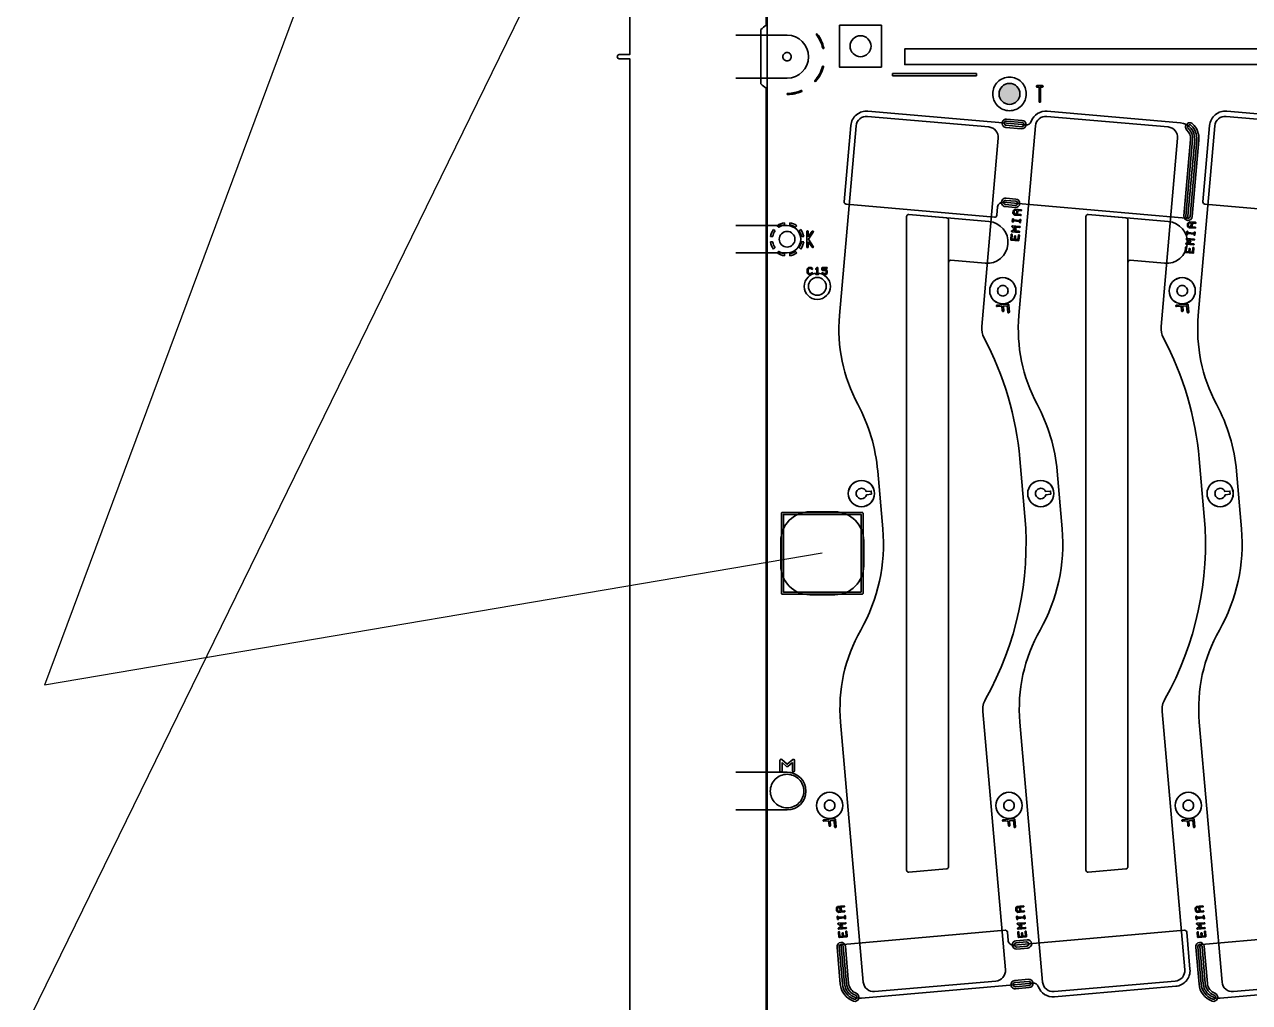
# Model space of a CAD drawing. Extents: x 2864 to 3941, y 2420 to 3182.
# Drawn here: x 3467.2 to 3584, y 2749 to 2842.2 of the extents above; entities that cross this region are included whole.
import ezdxf

# ---------------------------------------------------------------- set-up
doc = ezdxf.new("R2010")
doc.units = 0
for name, color, linetype in [('ada-b', 3, 'Continuous'), ('btr2_panel', 7, 'Continuous'), ('emi-panel', 2, 'Continuous'), ('emia-block-b', 5, 'Continuous')]:
    doc.layers.add(name, color=color, linetype=linetype)
doc.layers.add('備註', color=1, linetype='Continuous', lineweight=0)
doc.styles.get("Standard").update_dxf_attribs({"font": 'simplex.shx', "height": 2.7})

msp = doc.modelspace()

# ---------------------------------------------------------------- hatches: boundary and pattern name
at = {"layer": 'emia-block-b', "linetype": 'Continuous'}
msp.add_hatch(color=256, dxfattribs=at).paths.add_polyline_path([(3562.12673, 2835.63274, 1), (3560.12673, 2835.63274, 1)])

# ---------------------------------------------------------------- linework, layer by layer
at = {"layer": 'ada-b', "linetype": 'Continuous'}
for points in [[(3551.31107, 2823.93618), (3551.31095, 2761.64439, 0.440004), (3551.52838, 2761.44516), (3555.12885, 2761.76016, 0.388891), (3555.31141, 2761.9594), (3555.31144, 2823.62126, 0.388895), (3555.12886, 2823.8205), (3551.52851, 2824.13544, 0.440063)], [(3551.31117, 2823.93619), (3551.31095, 2761.64439, 0.440004), (3551.52838, 2761.44516), (3555.12885, 2761.76016, 0.388891), (3555.31141, 2761.9594), (3555.31136, 2819.571, -0.440016), (3555.52878, 2819.77023), (3558.81135, 2819.48302, 1), (3559.15982, 2823.46784), (3551.52859, 2824.13542, 0.44002)], [(3568.41107, 2823.93618), (3568.41095, 2761.64439, 0.440004), (3568.62838, 2761.44516), (3572.22885, 2761.76016, 0.388891), (3572.41141, 2761.9594), (3572.41144, 2823.62126, 0.388895), (3572.22886, 2823.8205), (3568.62851, 2824.13544, 0.440063)], [(3568.41117, 2823.93619), (3568.41095, 2761.64439, 0.440004), (3568.62838, 2761.44516), (3572.22885, 2761.76016, 0.388891), (3572.41141, 2761.9594), (3572.41136, 2819.571, -0.440016), (3572.62878, 2819.77023), (3575.91135, 2819.48302, 1), (3576.25982, 2823.46784), (3568.62859, 2824.13542, 0.44002)]]:
    msp.add_lwpolyline(points, format="xyb", close=True, dxfattribs=at)
at = {"layer": 'btr2_panel'}
for p, q in [((3539.67299, 2823.15358), (3539.67299, 2823.35643)), ((3538.77217, 2822.57334), (3538.62873, 2822.71678)), ((3538.62874, 2820.83538), (3538.77217, 2820.97882)), ((3542.79599, 2818.40327), (3542.89533, 2818.40327))]:
    msp.add_line(p, q, dxfattribs=at)
at = {"layer": 'btr2_panel', "linetype": 'Continuous'}
for points in [[(3524.92299, 3034.67608), (3524.92299, 2839.37608), (3523.92299, 2839.37608, 1), (3523.92299, 2838.97608), (3524.92299, 2838.97608), (3524.92299, 2643.67608)], [(3537.92299, 2746.67608), (3537.92299, 2836.18276, -0.044688), (3537.42299, 2836.58572), (3537.42299, 2841.76645, -0.044688), (3537.92299, 2842.16941), (3537.92299, 2890.18838), (3543.92299, 2890.18838, 0.414239), (3543.99849, 2890.26388), (3543.99849, 2896.26388, 1), (3543.84749, 2896.26388), (3543.84749, 2890.33938), (3537.92299, 2890.33938), (3537.92299, 2899.18838, 0.414239), (3537.99849, 2899.26388), (3537.99849, 2905.18838), (3543.92299, 2905.18838, 1), (3543.92299, 2905.33938), (3537.92299, 2905.33938), (3537.92299, 2931.67608)], [(3542.8011, 2841.33859, 1), (3542.72115, 2841.27852, -0.102768), (3543.32699, 2839.99016, 1), (3543.42425, 2840.01342)], [(3543.39577, 2838.22751, 1), (3543.2993, 2838.25386, -0.112739), (3542.56423, 2836.87959, 1), (3542.63969, 2836.81398)], [(3578.58262, 2832.77532, 1), (3578.03714, 2832.19013, -0.230922), (3578.38294, 2831.28954), (3577.74531, 2824.00177, 1), (3578.54226, 2823.93204), (3579.17989, 2831.21981)], [(3578.98065, 2831.23725), (3578.34303, 2823.94947, -1), (3577.94455, 2823.98434), (3578.58217, 2831.27211, 0.230923), (3578.17351, 2832.33643, -1), (3578.44625, 2832.62902)], [(3538.98229, 2823.07033), (3539.12573, 2822.9269, -0.106991), (3539.67299, 2823.15358)], [(3540.17299, 2823.35643), (3540.17299, 2823.15358, -0.106992), (3540.72025, 2822.9269), (3540.86368, 2823.07033)], [(3562.09481, 2822.99688), (3561.40234, 2823.05746, 0.743963), (3561.36649, 2822.96864), (3561.6341, 2822.75432)], [(3561.52621, 2822.58128), (3561.7479, 2822.7026, 0.537055), (3561.75493, 2822.78567), (3561.55789, 2822.94347)], [(3561.55789, 2822.94347), (3562.0861, 2822.89726, 1), (3562.09481, 2822.99688)], [(3538.34264, 2822.02608), (3538.54549, 2822.02608, -0.106992), (3538.77217, 2822.57334)], [(3541.21724, 2822.71678), (3541.0738, 2822.57334, -0.106991), (3541.30048, 2822.02608), (3541.50333, 2822.02608)], [(3541.94032, 2822.01165), (3541.94032, 2822.491, 1), (3541.79032, 2822.491), (3541.79032, 2821.0506, 1), (3541.94032, 2821.0506), (3541.94032, 2821.52995)], [(3542.42375, 2821.09318), (3541.95642, 2821.7708), (3542.42375, 2822.44842, 1), (3542.30027, 2822.53358), (3541.94032, 2822.01165)], [(3561.6341, 2822.75432), (3561.33333, 2822.58972, 0.74498), (3561.35335, 2822.49602), (3562.04569, 2822.43545, 1), (3562.05441, 2822.53507), (3561.52621, 2822.58128)], [(3578.72673, 2821.79767), (3578.03426, 2821.85825, 0.743963), (3577.9984, 2821.76944), (3578.26602, 2821.55512)], [(3578.15812, 2821.38207), (3578.37982, 2821.5034, 0.537055), (3578.38685, 2821.58646), (3578.18981, 2821.74427)], [(3578.18981, 2821.74427), (3578.71802, 2821.69805, 1), (3578.72673, 2821.79767)], [(3538.77217, 2820.97882, -0.106993), (3538.54549, 2821.52608), (3538.34264, 2821.52608)], [(3539.67299, 2820.19573), (3539.67299, 2820.39858, -0.106992), (3539.12573, 2820.62527), (3538.98229, 2820.48183)], [(3540.86368, 2820.48183), (3540.72025, 2820.62527, -0.106991), (3540.17299, 2820.39858), (3540.17299, 2820.19573)], [(3541.50333, 2821.52608), (3541.30048, 2821.52608, -0.106992), (3541.0738, 2820.97882), (3541.21724, 2820.83538)], [(3541.94032, 2821.52995), (3542.30027, 2821.00802, 1), (3542.42375, 2821.09318)], [(3578.26602, 2821.55512), (3577.96525, 2821.39052, 0.74498), (3577.98527, 2821.29681), (3578.67761, 2821.23624, 1), (3578.68633, 2821.33586), (3578.15812, 2821.38207)], [(3542.74599, 2818.92858), (3542.74599, 2818.50327), (3542.69665, 2818.50327, 1), (3542.69665, 2818.40327), (3542.79599, 2818.40327)], [(3542.89533, 2818.40327, 1), (3542.89533, 2818.50327), (3542.84599, 2818.50327), (3542.84599, 2819.04929, 0.669786), (3542.76048, 2819.08449), (3542.6613, 2818.98531, 1), (3542.73201, 2818.9146), (3542.74599, 2818.92858)], [(3540.63398, 2771.11177), (3540.63398, 2772.10515, 0.63678), (3540.46976, 2772.18181), (3539.93795, 2771.73863), (3539.40613, 2772.18181, 0.63678), (3539.24192, 2772.10515), (3539.24192, 2771.11177, 1), (3539.44192, 2771.11177), (3539.44192, 2771.89164)], [(3539.44192, 2771.89164), (3539.87393, 2771.53163, 0.362064), (3540.00197, 2771.53163), (3540.43398, 2771.89164)], [(3540.43398, 2771.89164), (3540.43398, 2771.11177, 1), (3540.63398, 2771.11177)], [(3544.97226, 2756.48874), (3545.50047, 2756.53495, 1), (3545.49175, 2756.63457), (3544.79916, 2756.57398, 0.743044), (3544.77939, 2756.4803), (3545.08016, 2756.3157)], [(3545.08016, 2756.3157), (3544.81258, 2756.10141, 0.742511), (3544.84815, 2756.01254), (3545.54087, 2756.07314)], [(3545.00395, 2756.12655), (3545.2011, 2756.28445, 0.53607), (3545.19396, 2756.36742), (3544.97226, 2756.48874)], [(3562.07226, 2756.48874), (3562.60047, 2756.53495, 1), (3562.59175, 2756.63457), (3561.89916, 2756.57398, 0.743044), (3561.87939, 2756.4803), (3562.18016, 2756.3157)], [(3562.18016, 2756.3157), (3561.91258, 2756.10141, 0.742511), (3561.94815, 2756.01254), (3562.64087, 2756.07314)], [(3562.10395, 2756.12655), (3562.3011, 2756.28445, 0.53607), (3562.29396, 2756.36742), (3562.07226, 2756.48874)], [(3579.17226, 2756.48874), (3579.70047, 2756.53495, 1), (3579.69175, 2756.63457), (3578.99916, 2756.57398, 0.743044), (3578.97939, 2756.4803), (3579.28016, 2756.3157)], [(3579.28016, 2756.3157), (3579.01258, 2756.10141, 0.742511), (3579.04815, 2756.01254), (3579.74087, 2756.07314)], [(3579.20395, 2756.12655), (3579.4011, 2756.28445, 0.53607), (3579.39396, 2756.36742), (3579.17226, 2756.48874)], [(3545.54087, 2756.07314, 1), (3545.53216, 2756.17276), (3545.00395, 2756.12655)], [(3562.64087, 2756.07314, 1), (3562.63216, 2756.17276), (3562.10395, 2756.12655)], [(3579.74087, 2756.07314, 1), (3579.73216, 2756.17276), (3579.20395, 2756.12655)], [(3546.51338, 2749.90665, -0.291712), (3545.79289, 2750.84476), (3545.48333, 2754.38308, 1), (3544.68637, 2754.31336), (3544.99593, 2750.77504, 0.291712), (3546.24042, 2749.15466)], [(3546.30866, 2749.34265, -0.291711), (3545.19517, 2750.79247), (3544.88561, 2754.33079, -1), (3545.28409, 2754.36565), (3545.59365, 2750.82733, 0.29171), (3546.44514, 2749.71865)], [(3580.71338, 2749.90665, -0.291712), (3579.99289, 2750.84476), (3579.68333, 2754.38308, 1), (3578.88637, 2754.31336), (3579.19593, 2750.77504, 0.291712), (3580.44042, 2749.15466)], [(3580.50866, 2749.34265, -0.291711), (3579.39517, 2750.79247), (3579.08561, 2754.33079, -1), (3579.48409, 2754.36565), (3579.79365, 2750.82733, 0.29171), (3580.64514, 2749.71865)]]:
    msp.add_lwpolyline(points, format="xyb", dxfattribs=at)
for points in [[(3548.92299, 2838.17608), (3548.92299, 2842.17608), (3544.92299, 2842.17608), (3544.92299, 2838.17608)], [(3781.30014, 2838.42608), (3781.30014, 2839.92608), (3551.13322, 2839.92608), (3551.13322, 2838.42608)], [(3557.97392, 2837.36275), (3557.97392, 2837.56275), (3549.97392, 2837.56275), (3549.97392, 2837.36275)], [(3561.82938, 2824.52583), (3561.79769, 2824.16364), (3561.63723, 2824.17768), (3561.5585, 2824.2715), (3561.57509, 2824.46114), (3561.66892, 2824.53987)], [(3578.4613, 2823.32662), (3578.42961, 2822.96443), (3578.26914, 2822.97847), (3578.19042, 2823.07229), (3578.20701, 2823.26194), (3578.30083, 2823.34066)], [(3546.97487, 2788.14363), (3539.57487, 2788.14363), (3539.57487, 2795.54363), (3546.97487, 2795.54363)], [(3544.99654, 2757.73201), (3544.83607, 2757.71798), (3544.74225, 2757.7967), (3544.72566, 2757.98634), (3544.80439, 2758.08017), (3544.96485, 2758.09421)], [(3562.09654, 2757.73201), (3561.93607, 2757.71798), (3561.84225, 2757.7967), (3561.82566, 2757.98634), (3561.90439, 2758.08017), (3562.06485, 2758.09421)], [(3579.19654, 2757.73201), (3579.03607, 2757.71798), (3578.94225, 2757.7967), (3578.92566, 2757.98634), (3579.00439, 2758.08017), (3579.16485, 2758.09421)]]:
    msp.add_lwpolyline(points, close=True, dxfattribs=at)
for points in [[(3547.92299, 2840.17608, -0.414216), (3546.92299, 2839.17608, -0.414216), (3545.92299, 2840.17608, -0.414216), (3546.92299, 2841.17608, -0.414216)], [(3540.32299, 2839.17608, 0.414218), (3539.92299, 2839.57608, 0.414218), (3539.52299, 2839.17608, 0.414218), (3539.92299, 2838.77608, 0.414218)], [(3562.72668, 2835.63274, 0.414214), (3561.12673, 2837.23268, 0.414214), (3559.52679, 2835.63274, 0.414214), (3561.12673, 2834.03279, 0.414214)], [(3541.31413, 2835.85573, 1), (3541.27549, 2835.94796, -0.095675), (3539.97628, 2835.67649, 1), (3539.9778, 2835.5765, 0.095675)], [(3564.26576, 2836.27266, 1), (3564.26576, 2836.42266), (3564.01741, 2836.42266), (3563.76907, 2836.42266, 1), (3563.76907, 2836.27266), (3563.94241, 2836.27266), (3563.94241, 2834.90726, 1), (3564.09241, 2834.90726), (3564.09241, 2836.27266)], [(3562.59314, 2795.36326), (3562.1138, 2800.84219, 0.100411), (3558.70956, 2812.35816, -0.144694), (3558.48408, 2813.46939), (3560.05277, 2831.39735, 0.414156), (3559.14368, 2832.48063), (3547.58785, 2833.49181, 0.414232), (3546.50449, 2832.58284), (3544.92298, 2814.5068, 0.145892), (3546.65809, 2806.05497, -0.101585), (3548.56563, 2799.65688), (3549.04497, 2794.17795, -0.152268), (3546.93706, 2784.52368, 0.152268), (3545.02, 2775.74205), (3547.18756, 2750.96678, 0.414215), (3548.27091, 2750.05774), (3559.82669, 2751.06875, 0.414215), (3560.73573, 2752.15209), (3558.5817, 2776.77275, -0.151039), (3558.83076, 2777.92738, 0.151026)], [(3579.69314, 2795.36326), (3579.2138, 2800.84219, 0.100411), (3575.80956, 2812.35816, -0.144694), (3575.58408, 2813.46939), (3577.15277, 2831.39735, 0.414156), (3576.24368, 2832.48063), (3564.68785, 2833.49181, 0.414232), (3563.60449, 2832.58284), (3562.02298, 2814.5068, 0.145892), (3563.75809, 2806.05497, -0.101585), (3565.66563, 2799.65688), (3566.14497, 2794.17795, -0.152268), (3564.03706, 2784.52368, 0.152268), (3562.12, 2775.74205), (3564.28756, 2750.96678, 0.414215), (3565.37091, 2750.05774), (3576.92669, 2751.06875, 0.414215), (3577.83573, 2752.15209), (3575.6817, 2776.77275, -0.151039), (3575.93076, 2777.92738, 0.151026)], [(3596.79314, 2795.36326), (3596.3138, 2800.84219, 0.100411), (3592.90956, 2812.35816, -0.144694), (3592.68408, 2813.46939), (3594.25277, 2831.39735, 0.414156), (3593.34368, 2832.48063), (3581.78785, 2833.49181, 0.414232), (3580.70449, 2832.58284), (3579.12298, 2814.5068, 0.145892), (3580.85809, 2806.05497, -0.101585), (3582.76563, 2799.65688), (3583.24497, 2794.17795, -0.152268), (3581.13706, 2784.52368, 0.152268), (3579.22, 2775.74205), (3581.38756, 2750.96678, 0.414215), (3582.47091, 2750.05774), (3594.02669, 2751.06875, 0.414215), (3594.93573, 2752.15209), (3592.7817, 2776.77275, -0.151039), (3593.03076, 2777.92738, 0.151026)], [(3562.34764, 2833.10371), (3560.85492, 2833.23433, 1), (3560.78519, 2832.43738), (3562.27791, 2832.30676, 1)], [(3562.33021, 2832.90447, -1), (3562.29534, 2832.506), (3560.80262, 2832.63662, -1), (3560.83749, 2833.03509)], [(3561.74565, 2825.60209), (3560.79469, 2825.68528, 1), (3560.72497, 2824.88833), (3561.67593, 2824.80514, 1)], [(3561.72822, 2825.40286, -1), (3561.69336, 2825.00438), (3560.7424, 2825.08756, -1), (3560.77726, 2825.48604)], [(3562.23426, 2824.59079), (3561.657, 2824.64129, 0.200133), (3561.62034, 2824.62964), (3561.49512, 2824.52457, 0.200125), (3561.47728, 2824.49049), (3561.45708, 2824.25958, 0.200109), (3561.46873, 2824.22292), (3561.5738, 2824.0977, 0.200125), (3561.60788, 2824.07986), (3562.18514, 2824.02936, 1), (3562.19386, 2824.12898), (3561.89731, 2824.15492), (3561.929, 2824.51711), (3562.22555, 2824.49117, 1)], [(3562.19989, 2823.62421, 1), (3562.10027, 2823.63293), (3562.09453, 2823.56729), (3561.50143, 2823.61917), (3561.50717, 2823.68482, 1), (3561.40756, 2823.69353), (3561.38735, 2823.46263, 1), (3561.48697, 2823.45391), (3561.49272, 2823.51955), (3562.08581, 2823.46767), (3562.08007, 2823.40202, 1), (3562.17969, 2823.39331)], [(3578.86618, 2823.39158), (3578.28892, 2823.44209, 0.200133), (3578.25225, 2823.43044), (3578.12703, 2823.32537, 0.200125), (3578.1092, 2823.29128), (3578.089, 2823.06038, 0.200109), (3578.10065, 2823.02371), (3578.20571, 2822.89849, 0.200125), (3578.2398, 2822.88066), (3578.81706, 2822.83015, 1), (3578.82578, 2822.92977), (3578.52923, 2822.95572), (3578.56092, 2823.31791), (3578.85747, 2823.29196, 1)], [(3540.67299, 2821.77608, 0.414216), (3539.92299, 2822.52608, 0.414216), (3539.17299, 2821.77608, 0.414216), (3539.92299, 2821.02608, 0.414216)], [(3562.07054, 2822.14575, 1), (3561.97092, 2822.15447), (3561.93488, 2821.74247), (3561.68814, 2821.76405), (3561.71408, 2822.0606, 1), (3561.61446, 2822.06932), (3561.58852, 2821.77277), (3561.34178, 2821.79435), (3561.37783, 2822.20636, 1), (3561.27821, 2822.21507), (3561.2378, 2821.75326, 0.414255), (3561.28326, 2821.69909), (3561.97597, 2821.63849, 0.414249), (3562.03014, 2821.68394)], [(3578.83181, 2822.42501, 1), (3578.73219, 2822.43372), (3578.72644, 2822.36808), (3578.13335, 2822.41997), (3578.13909, 2822.48561, 1), (3578.03947, 2822.49433), (3578.01927, 2822.26342, 1), (3578.11889, 2822.2547), (3578.12463, 2822.32035), (3578.71773, 2822.26846), (3578.71198, 2822.20282, 1), (3578.8116, 2822.1941)], [(3578.70246, 2820.94655, 1), (3578.60284, 2820.95526), (3578.5668, 2820.54326), (3578.32006, 2820.56485), (3578.346, 2820.8614, 1), (3578.24638, 2820.87011), (3578.22044, 2820.57356), (3577.9737, 2820.59515), (3578.00974, 2821.00715, 1), (3577.91013, 2821.01587), (3577.86972, 2820.55406, 0.414255), (3577.91517, 2820.49989), (3578.60789, 2820.43929, 0.414249), (3578.66206, 2820.48474)], [(3542.33002, 2818.51725, 1), (3542.25931, 2818.58796), (3542.17462, 2818.50327), (3542.01736, 2818.50327), (3541.94732, 2818.57332), (3541.94732, 2818.92925), (3542.01736, 2818.99929), (3542.17462, 2818.99929), (3542.25931, 2818.9146, 1), (3542.33002, 2818.98531), (3542.23084, 2819.08449, 0.200121), (3542.19533, 2819.09929), (3541.99665, 2819.09929, 0.200121), (3541.96114, 2819.08449), (3541.86212, 2818.98547, 0.200121), (3541.84732, 2818.94996), (3541.84732, 2818.55261, 0.200121), (3541.86212, 2818.5171), (3541.96114, 2818.41807, 0.200121), (3541.99665, 2818.40327), (3542.19533, 2818.40327, 0.200121), (3542.23084, 2818.41807)], [(3543.65123, 2817.28662, 0.414215), (3542.80123, 2818.13662, 0.414215), (3541.95123, 2817.28662, 0.414215), (3542.80123, 2816.43662, 0.414215)], [(3543.74467, 2818.55261), (3543.74467, 2818.75128, 0.200121), (3543.72987, 2818.78679), (3543.63084, 2818.88582, 0.200121), (3543.59533, 2818.90062), (3543.34732, 2818.90062), (3543.34732, 2818.99929), (3543.69467, 2818.99929, 1), (3543.69467, 2819.09929), (3543.29732, 2819.09929, 0.414253), (3543.24732, 2819.04929), (3543.24732, 2818.85062, 0.414253), (3543.29732, 2818.80062), (3543.57462, 2818.80062), (3543.64467, 2818.73057), (3543.64467, 2818.57332), (3543.57462, 2818.50327), (3543.41736, 2818.50327), (3543.33267, 2818.58796, 1), (3543.26196, 2818.51725), (3543.36114, 2818.41807, 0.200121), (3543.39665, 2818.40327), (3543.59533, 2818.40327, 0.200121), (3543.63084, 2818.41807), (3543.72987, 2818.5171, 0.200121)], [(3561.7417, 2816.86706, 0.414215), (3560.4917, 2818.11706, 0.414215), (3559.2417, 2816.86706, 0.414215), (3560.4917, 2815.61706, 0.414215)], [(3560.9917, 2816.86706, -0.414217), (3560.4917, 2816.36706, -0.414217), (3559.9917, 2816.86706, -0.414217), (3560.4917, 2817.36706, -0.414217)], [(3578.8417, 2816.86706, 0.414215), (3577.5917, 2818.11706, 0.414215), (3576.3417, 2816.86706, 0.414215), (3577.5917, 2815.61706, 0.414215)], [(3578.0917, 2816.86706, -0.414217), (3577.5917, 2816.36706, -0.414217), (3577.0917, 2816.86706, -0.414217), (3577.5917, 2817.36706, -0.414217)], [(3561.11839, 2814.83543), (3561.05779, 2815.52815, 0.414234), (3560.97653, 2815.59633), (3560.45744, 2815.55091), (3560.45655, 2815.55083), (3559.93746, 2815.50542, 1), (3559.95053, 2815.35599), (3560.39535, 2815.39491), (3560.43427, 2814.95008, 1), (3560.5837, 2814.96316), (3560.54478, 2815.40798), (3560.91489, 2815.44036), (3560.96896, 2814.82236, 1)], [(3578.21839, 2814.83543), (3578.15779, 2815.52815, 0.414234), (3578.07653, 2815.59633), (3577.55744, 2815.55091), (3577.55655, 2815.55083), (3577.03746, 2815.50542, 1), (3577.05053, 2815.35599), (3577.49535, 2815.39491), (3577.53427, 2814.95008, 1), (3577.6837, 2814.96316), (3577.64478, 2815.40798), (3578.01489, 2815.44036), (3578.06896, 2814.82236, 1)], [(3548.25926, 2797.53616, 0.414215), (3547.00926, 2798.78616, 0.414215), (3545.75926, 2797.53616, 0.414215), (3547.00926, 2796.28616, 0.414215)], [(3565.35926, 2797.53616, 0.414215), (3564.10926, 2798.78616, 0.414215), (3562.85926, 2797.53616, 0.414215), (3564.10926, 2796.28616, 0.414215)], [(3582.45926, 2797.53616, 0.414215), (3581.20926, 2798.78616, 0.414215), (3579.95926, 2797.53616, 0.414215), (3581.20926, 2796.28616, 0.414215)], [(3547.96986, 2797.46963), (3547.49749, 2797.4283, -0.351876), (3547.00926, 2797.03616, -0.414217), (3546.50926, 2797.53616, -0.414217), (3547.00926, 2798.03616, -0.303552), (3547.47134, 2797.72716), (3547.94371, 2797.76849)], [(3565.06986, 2797.46963), (3564.59749, 2797.4283, -0.351876), (3564.10926, 2797.03616, -0.414217), (3563.60926, 2797.53616, -0.414217), (3564.10926, 2798.03616, -0.303552), (3564.57134, 2797.72716), (3565.04371, 2797.76849)], [(3582.16986, 2797.46963), (3581.69749, 2797.4283, -0.351876), (3581.20926, 2797.03616, -0.414217), (3580.70926, 2797.53616, -0.414217), (3581.20926, 2798.03616, -0.303552), (3581.67134, 2797.72716), (3582.14371, 2797.76849)], [(3547.17487, 2788.04363), (3547.17487, 2795.64363, 0.414228), (3547.07487, 2795.74363), (3539.47487, 2795.74363, 0.414228), (3539.37487, 2795.64363), (3539.37487, 2788.04363, 0.414228), (3539.47487, 2787.94363), (3547.07487, 2787.94363, 0.414228)], [(3541.52299, 2769.17608, 0.414215), (3539.92299, 2770.77608, 0.414215), (3538.32299, 2769.17608, 0.414215), (3539.92299, 2767.57608, 0.414215)], [(3545.22874, 2767.8082, 0.414215), (3543.97874, 2769.0582, 0.414215), (3542.72874, 2767.8082, 0.414215), (3543.97874, 2766.5582, 0.414215)], [(3544.47874, 2767.8082, -0.414217), (3543.97874, 2767.3082, -0.414217), (3543.47874, 2767.8082, -0.414217), (3543.97874, 2768.3082, -0.414217)], [(3562.32874, 2767.8082, 0.414215), (3561.07874, 2769.0582, 0.414215), (3559.82874, 2767.8082, 0.414215), (3561.07874, 2766.5582, 0.414215)], [(3561.57874, 2767.8082, -0.414217), (3561.07874, 2767.3082, -0.414217), (3560.57874, 2767.8082, -0.414217), (3561.07874, 2768.3082, -0.414217)], [(3579.42874, 2767.8082, 0.414215), (3578.17874, 2769.0582, 0.414215), (3576.92874, 2767.8082, 0.414215), (3578.17874, 2766.5582, 0.414215)], [(3578.67874, 2767.8082, -0.414217), (3578.17874, 2767.3082, -0.414217), (3577.67874, 2767.8082, -0.414217), (3578.17874, 2768.3082, -0.414217)], [(3544.60542, 2765.77658), (3544.54482, 2766.46929, 0.414234), (3544.46357, 2766.53747), (3543.94448, 2766.49206), (3543.94358, 2766.49198), (3543.42449, 2766.44656, 1), (3543.43756, 2766.29713), (3543.88239, 2766.33605), (3543.9213, 2765.89123, 1), (3544.07073, 2765.9043), (3544.03182, 2766.34912), (3544.40193, 2766.3815), (3544.45599, 2765.7635, 1)], [(3561.70542, 2765.77658), (3561.64482, 2766.46929, 0.414234), (3561.56357, 2766.53747), (3561.04448, 2766.49206), (3561.04358, 2766.49198), (3560.52449, 2766.44656, 1), (3560.53756, 2766.29713), (3560.98239, 2766.33605), (3561.0213, 2765.89123, 1), (3561.17073, 2765.9043), (3561.13182, 2766.34912), (3561.50193, 2766.3815), (3561.55599, 2765.7635, 1)], [(3578.80542, 2765.77658), (3578.74482, 2766.46929, 0.414234), (3578.66357, 2766.53747), (3578.14448, 2766.49206), (3578.14358, 2766.49198), (3577.62449, 2766.44656, 1), (3577.63756, 2766.29713), (3578.08239, 2766.33605), (3578.1213, 2765.89123, 1), (3578.27073, 2765.9043), (3578.23182, 2766.34912), (3578.60193, 2766.3815), (3578.65599, 2765.7635, 1)], [(3545.40142, 2757.66705, 1), (3545.39271, 2757.76667), (3545.09616, 2757.74073), (3545.06447, 2758.10292), (3545.36102, 2758.12887, 1), (3545.3523, 2758.22849), (3545.00608, 2758.1982), (3545.00581, 2758.19817), (3544.77523, 2758.178, 0.2), (3544.74109, 2758.16031), (3544.63574, 2758.03476, 0.199997), (3544.62425, 2757.99807), (3544.64442, 2757.76755, 0.2), (3544.66211, 2757.73341), (3544.78766, 2757.62806, 0.199997), (3544.82435, 2757.61657), (3545.0547, 2757.63672), (3545.05542, 2757.63678)], [(3562.50142, 2757.66705, 1), (3562.49271, 2757.76667), (3562.19616, 2757.74073), (3562.16447, 2758.10292), (3562.46102, 2758.12887, 1), (3562.4523, 2758.22849), (3562.10608, 2758.1982), (3562.10581, 2758.19817), (3561.87523, 2758.178, 0.2), (3561.84109, 2758.16031), (3561.73574, 2758.03476, 0.199997), (3561.72425, 2757.99807), (3561.74442, 2757.76755, 0.2), (3561.76211, 2757.73341), (3561.88766, 2757.62806, 0.199997), (3561.92435, 2757.61657), (3562.1547, 2757.63672), (3562.15542, 2757.63678)], [(3579.60142, 2757.66705, 1), (3579.59271, 2757.76667), (3579.29616, 2757.74073), (3579.26447, 2758.10292), (3579.56102, 2758.12887, 1), (3579.5523, 2758.22849), (3579.20608, 2758.1982), (3579.20581, 2758.19817), (3578.97523, 2758.178, 0.2), (3578.94109, 2758.16031), (3578.83574, 2758.03476, 0.199997), (3578.82425, 2757.99807), (3578.84442, 2757.76755, 0.2), (3578.86211, 2757.73341), (3578.98766, 2757.62806, 0.199997), (3579.02435, 2757.61657), (3579.2547, 2757.63672), (3579.25542, 2757.63678)], [(3545.5065, 2757.03972), (3545.4863, 2757.27063, 1), (3545.38668, 2757.26191), (3545.39242, 2757.19627), (3544.79932, 2757.14438), (3544.79358, 2757.21002, 1), (3544.69396, 2757.20131), (3544.70405, 2757.08596), (3544.70407, 2757.08575), (3544.71416, 2756.9704, 1), (3544.81378, 2756.97911), (3544.80804, 2757.04476), (3545.40114, 2757.09665), (3545.40688, 2757.031, 1)], [(3562.6065, 2757.03972), (3562.5863, 2757.27063, 1), (3562.48668, 2757.26191), (3562.49242, 2757.19627), (3561.89932, 2757.14438), (3561.89358, 2757.21002, 1), (3561.79396, 2757.20131), (3561.80405, 2757.08596), (3561.80407, 2757.08575), (3561.81416, 2756.9704, 1), (3561.91378, 2756.97911), (3561.90804, 2757.04476), (3562.50114, 2757.09665), (3562.50688, 2757.031, 1)], [(3579.7065, 2757.03972), (3579.6863, 2757.27063, 1), (3579.58668, 2757.26191), (3579.59242, 2757.19627), (3578.99932, 2757.14438), (3578.99358, 2757.21002, 1), (3578.89396, 2757.20131), (3578.90405, 2757.08596), (3578.90407, 2757.08575), (3578.91416, 2756.9704, 1), (3579.01378, 2756.97911), (3579.00804, 2757.04476), (3579.60114, 2757.09665), (3579.60688, 2757.031, 1)], [(3545.65605, 2755.33035), (3545.61565, 2755.79217, 1), (3545.51603, 2755.78345), (3545.55207, 2755.37145), (3545.30533, 2755.34986), (3545.27939, 2755.64641, 1), (3545.17977, 2755.6377), (3545.20571, 2755.34115), (3544.95897, 2755.31956), (3544.92293, 2755.73156, 1), (3544.82331, 2755.72285), (3544.86371, 2755.26103, 0.414255), (3544.91788, 2755.21558), (3545.6106, 2755.27619, 0.414255)], [(3562.75605, 2755.33035), (3562.71565, 2755.79217, 1), (3562.61603, 2755.78345), (3562.65207, 2755.37145), (3562.40533, 2755.34986), (3562.37939, 2755.64641, 1), (3562.27977, 2755.6377), (3562.30571, 2755.34115), (3562.05897, 2755.31956), (3562.02293, 2755.73156, 1), (3561.92331, 2755.72285), (3561.96371, 2755.26103, 0.414255), (3562.01788, 2755.21558), (3562.7106, 2755.27619, 0.414255)], [(3579.85605, 2755.33035), (3579.81565, 2755.79217, 1), (3579.71603, 2755.78345), (3579.75207, 2755.37145), (3579.50533, 2755.34986), (3579.47939, 2755.64641, 1), (3579.37977, 2755.6377), (3579.40571, 2755.34115), (3579.15897, 2755.31956), (3579.12293, 2755.73156, 1), (3579.02331, 2755.72285), (3579.06371, 2755.26103, 0.414255), (3579.11788, 2755.21558), (3579.8106, 2755.27619, 0.414255)], [(3562.8668, 2754.20712, 1), (3562.79707, 2755.00407), (3561.74765, 2754.91226, 1), (3561.81737, 2754.11531)], [(3562.78135, 2754.40041), (3561.79994, 2754.31454, -1), (3561.76508, 2754.71302), (3562.74649, 2754.79889, -1)], [(3563.01079, 2750.44388, 1), (3562.94107, 2751.24083), (3561.63389, 2751.12647, 1), (3561.70362, 2750.32951)], [(3562.99336, 2750.64311), (3561.68618, 2750.52875, -1), (3561.65132, 2750.92723), (3562.9585, 2751.04159, -1)]]:
    msp.add_lwpolyline(points, format="xyb", close=True, dxfattribs=at)
at = {"layer": 'btr2_panel'}
for centre, radius, start, end in [((3539.92297, 2839.17608), 3.60001, 13.449879, 36.919746), ((3539.92298, 2839.17607), 3.6, 318.994101, 344.722898), ((3577.28703, 2831.38543), 1.70009, 354.999693, 47.011081), ((3577.28703, 2831.38543), 1.90009, 354.99966, 47.011099), ((3539.92298, 2821.77608), 1.6, 98.989222, 126.010598), ((3539.92299, 2821.77608), 1.6, 53.989402, 81.010778), ((3539.92299, 2821.77608), 1.6, 143.989402, 171.010778), ((3539.92299, 2821.77608), 1.6, 8.989222, 36.010598), ((3539.92299, 2821.77608), 1.6, 188.989389, 216.010785), ((3539.92299, 2821.77608), 1.6, 233.989373, 261.01066), ((3539.92299, 2821.77608), 1.6, 278.989222, 306.010598), ((3539.92299, 2821.77608), 1.6, 323.989402, 351.010778), ((3546.3769, 2749.53065), 0.4, 250.049936, 70.049936), ((3546.3769, 2749.53065), 0.2, 250.049936, 70.049936), ((3580.5769, 2749.53065), 0.4, 250.049936, 70.049936), ((3580.5769, 2749.53065), 0.2, 250.049936, 70.049936)]:
    msp.add_arc(centre, radius, start, end, dxfattribs=at)
at = {"layer": 'emi-panel'}
for p, q in [((3539.92299, 2841.22608), (3535.02549, 2841.22608)), ((3539.92299, 2841.22608), (3535.02549, 2841.22608)), ((3539.92299, 2837.12608), (3535.02549, 2837.12608)), ((3539.92299, 2837.12608), (3535.02549, 2837.12608)), ((3545.3688, 2825.33808), (3546.00637, 2832.62623)), ((3579.5688, 2825.33808), (3580.20637, 2832.62623)), ((3577.92712, 2823.78509), (3560.52376, 2825.30745)), ((3559.69655, 2823.88399), (3545.55061, 2825.12141)), ((3559.98209, 2824.85294), (3559.91322, 2824.06579)), ((3593.89655, 2823.88399), (3579.75061, 2825.12141)), ((3539.92299, 2823.07608), (3535.02549, 2823.07608)), ((3539.92299, 2823.07608), (3535.02549, 2823.07608)), ((3539.92299, 2820.47608), (3535.02549, 2820.47608)), ((3539.92299, 2820.47608), (3535.02549, 2820.47608)), ((3539.92299, 2770.97608), (3535.02549, 2770.97608)), ((3539.92299, 2770.97608), (3535.02549, 2770.97608)), ((3539.92299, 2767.37608), (3535.02549, 2767.37608)), ((3539.92299, 2767.37608), (3535.02549, 2767.37608)), ((3545.26666, 2754.56489), (3560.70759, 2755.9158)), ((3560.92426, 2755.73399), (3560.99315, 2754.94663)), ((3561.53482, 2754.49211), (3577.80759, 2755.9158)), ((3579.46666, 2754.56489), (3594.90759, 2755.9158))]:
    msp.add_line(p, q, dxfattribs=at)
at = {"layer": 'emi-panel', "linetype": 'Continuous'}
msp.add_lwpolyline([(3788.02299, 2646.67608), (3538.02299, 2646.67608), (3538.02299, 3035.67608), (3788.02299, 3035.67608)], close=True, dxfattribs=at)
for points in [[(3546.00637, 2832.62621, -0.414272), (3547.63145, 2833.98991), (3562.67493, 2832.67355)], [(3563.18868, 2833.00236, -0.340736), (3564.73145, 2833.98991), (3577.4178, 2832.87981, -0.414211), (3578.78141, 2831.25468), (3578.14379, 2823.9669)], [(3580.20637, 2832.62621, -0.414272), (3581.83145, 2833.98991), (3596.87493, 2832.67355)], [(3578.02426, 2755.73399), (3578.33383, 2752.19567, -0.414215), (3576.97027, 2750.57065), (3565.41448, 2749.55965, -0.340733), (3563.87173, 2750.54732)], [(3563.35848, 2750.87583), (3547.01943, 2749.44634, -0.414215), (3545.39441, 2750.8099), (3545.08485, 2754.34822)], [(3597.55848, 2750.87583), (3581.21943, 2749.44634, -0.414215), (3579.59441, 2750.8099), (3579.28485, 2754.34822)]]:
    msp.add_lwpolyline(points, format="xyb", dxfattribs=at)
msp.add_lwpolyline([(3547.22537, 2790.64363), (3547.22537, 2793.04363, 0.414214), (3544.47487, 2795.79413), (3542.07487, 2795.79413, 0.414214), (3539.32437, 2793.04363), (3539.32437, 2790.64363, 0.414394), (3542.07656, 2787.89313), (3544.47302, 2787.89313, 0.414411)], format="xyb", close=True, dxfattribs=at)
at = {"layer": 'emi-panel'}
for centre, radius in [((3561.12673, 2835.63274), 1), ((3542.80123, 2817.28662), 1.25), ((3560.4917, 2816.86706), 1.25), ((3577.5917, 2816.86706), 1.25), ((3547.00926, 2797.53616), 1.25), ((3564.10926, 2797.53616), 1.25), ((3581.20926, 2797.53616), 1.25), ((3543.97874, 2767.8082), 1.25), ((3561.07874, 2767.8082), 1.25), ((3578.17874, 2767.8082), 1.25)]:
    msp.add_circle(centre, radius, dxfattribs=at)
for centre, radius, start, end in [((3539.92299, 2839.17608), 2.05, 270, 90), ((3539.92299, 2839.17608), 2.05, 270, 90), ((3562.71853, 2833.17119), 0.49955, 264.9926, 340.246962), ((3545.56804, 2825.32065), 0.2, 175.000323, 265.001037), ((3560.48019, 2824.80936), 0.5, 85.00072, 174.999839), ((3579.76804, 2825.32065), 0.2, 175.000323, 265.001037), ((3559.71398, 2824.08323), 0.2, 265.000292, 354.998865), ((3577.94454, 2823.98434), 0.2, 265.001068, 354.999641), ((3539.92299, 2821.77608), 1.3, 270, 90), ((3539.92299, 2821.77608), 1.3, 270, 90), ((3539.92299, 2769.17608), 1.8, 270, 90), ((3539.92299, 2769.17608), 1.8, 270, 90), ((3560.72502, 2755.71656), 0.2, 5.00039, 94.999677), ((3577.82502, 2755.71656), 0.2, 5.00039, 94.999677), ((3545.28409, 2754.36565), 0.2, 94.999677, 184.998963), ((3561.49125, 2754.99021), 0.5, 184.999956, 274.999956), ((3579.48409, 2754.36565), 0.2, 94.999677, 184.998963), ((3563.40204, 2750.37869), 0.49904, 19.749674, 95.006724)]:
    msp.add_arc(centre, radius, start, end, dxfattribs=at)
at = {"layer": 'emia-block-b'}
msp.add_circle((3561.12673, 2835.63274), 1, dxfattribs=at)
at = {"layer": '備註'}
for p in [(3542.78751, 2977.17388), (3543.27487, 2791.84363)]:
    msp.add_line(p, (3469.12127, 2779.25852), dxfattribs=at)
at = {"layer": '備註', "linetype": 'Continuous'}
msp.add_line((3460.23436, 2732.24765), (3541.09441, 2897.53437), dxfattribs=at)

# ---------------------------------------------------------------- texts
at = {"layer": 'emia-block-b', "width": 0.5625}
msp.add_text('T', height=1.6, dxfattribs=at).set_placement((3563.74076, 2834.83226))

doc.saveas('drawing.dxf')
